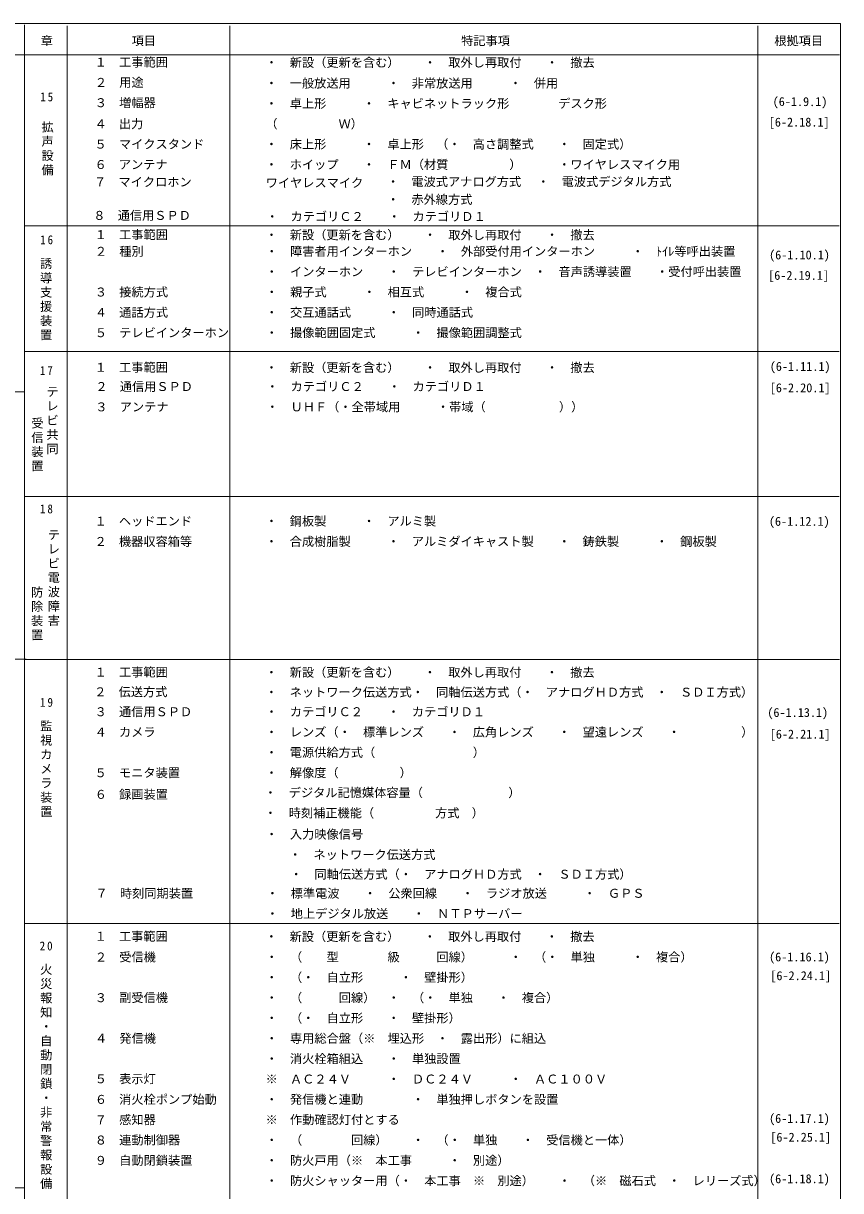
# Model space of a CAD drawing. Units: millimetres on the paper. Extents: x -504 to 402, y -275 to 390.
# Drawn here: x 201.4 to 402.4, y -7.3 to 279.7 of the extents above; entities that cross this region are included whole.
import ezdxf
from ezdxf.enums import TextEntityAlignment as Align

# ---------------------------------------------------------------- set-up
doc = ezdxf.new("R2010")
doc.units = ezdxf.units.MM
for name, color, linetype, lineweight in [('F-2_文字', 4, 'Continuous', 9), ('F-5_項目枠', 4, 'Continuous', 9), ('F-7', 4, 'Continuous', 9)]:
    doc.layers.add(name, color=color, linetype=linetype, lineweight=lineweight)
doc.styles.add('@ＭＳ ゴシック', font='')
doc.styles.add('ＭＳ ゴシック', font='')
doc.styles.get('@ＭＳ ゴシック').set_extended_font_data('@MS Gothic')
doc.styles.get('ＭＳ ゴシック').set_extended_font_data('MS Gothic')

msp = doc.modelspace()

# ---------------------------------------------------------------- linework, layer by layer
at = {"layer": 'F-5_項目枠'}
for p, q in [((201.757, -250.225), (201.757, 279.319)), ((212.207, 279.076), (212.207, -191.616)), ((252.206, 279.076), (252.206, -191.616)), ((382.053, 279.076), (382.053, -191.616)), ((402.113, 271.989), (-198.743, 271.989)), ((201.77, 229.919), (402.02, 229.919)), ((201.769, 199.021), (402.019, 199.021)), ((1.535, 189.1), (201.785, 189.1)), ((201.757, 163.384), (402.007, 163.384)), ((1.903, 123.392), (202.153, 123.392)), ((201.871, 123.33), (402.121, 123.33)), ((201.757, 58.384), (402.007, 58.384)), ((1.507, -6.616), (201.757, -6.616))]:
    msp.add_line(p, q, dxfattribs=at)
at = {"layer": 'F-7'}
for p, q in [((402.407, 279.719), (-399.393, 279.719)), ((402.407, -275.081), (402.407, 279.719))]:
    msp.add_line(p, q, dxfattribs=at)

# ---------------------------------------------------------------- texts
at = {"layer": 'F-2_文字', "style": 'ＭＳ ゴシック'}
for s, p in [('章', (205.703, 273.69)), ('項目', (228.081, 273.69)), ('特記事項', (309.089, 273.69)), ('根拠項目', (386.097, 273.69)), ('１\u3000工事範囲', (218.99, 268.405)), ('・\u3000新設（更新を含む）\u3000\u3000・\u3000取外し再取付\u3000\u3000・\u3000撤去', (260.953, 268.346)), ('２\u3000用途', (219.025, 263.436)), ('・\u3000一般放送用', (260.946, 263.252)), ('・\u3000非常放送用', (290.946, 263.252)), ('・\u3000併用', (320.946, 263.252)), ('３\u3000増幅器', (219.007, 258.449)), ('・\u3000卓上形', (260.946, 258.252)), ('・\u3000キャビネットラック形', (284.946, 258.252)), ('デスク形', (332.946, 258.252)), ('(6-1.9.1)', (385.687, 258.722)), ('４\u3000出力', (218.946, 253.252)), ('（\u3000\u3000\u3000\u3000\u3000Ｗ）', (260.946, 253.252)), ('[6-2.18.1]', (384.727, 253.682)), ('５\u3000マイクスタンド', (218.946, 248.252)), ('・\u3000床上形', (260.946, 248.252)), ('・\u3000卓上形', (284.946, 248.252)), ('（・\u3000高さ調整式', (302.946, 248.252)), ('・\u3000固定式）', (332.946, 248.252)), ('６\u3000アンテナ', (218.946, 243.252)), ('・\u3000ホイップ', (260.946, 243.252)), ('・\u3000ＦＭ（材質\u3000\u3000\u3000\u3000\u3000）', (284.946, 243.252)), ('・ワイヤレスマイク用', (332.946, 243.252)), ('７\u3000マイクロホン', (218.827, 238.966)), ('ワイヤレスマイク', (261.037, 238.761)), ('・\u3000電波式アナログ方式', (290.859, 239.035)), ('・\u3000電波式デジタル方式', (327.796, 239.035)), ('・\u3000赤外線方式', (290.859, 234.657)), ('８\u3000通信用ＳＰＤ', (218.641, 230.736)), ('・\u3000カテゴリＣ２', (261.136, 230.462)), ('・\u3000カテゴリＤ１', (291.136, 230.462)), ('１\u3000工事範囲', (218.99, 226.006)), ('・\u3000新設（更新を含む）\u3000\u3000・\u3000取外し再取付\u3000\u3000・\u3000撤去', (260.953, 225.947)), ('２\u3000種別', (219.022, 221.899)), ('・\u3000障害者用インターホン', (261.022, 221.899)), ('・\u3000外部受付用インターホン', (303.022, 221.899)), ('・\u3000ﾄｲﾚ等呼出装置', (351.022, 221.899)), ('(6-1.10.1)', (384.806, 221.018)), ('・\u3000インターホン', (261.022, 216.899)), ('・\u3000テレビインターホン', (291.022, 216.899)), ('・\u3000音声誘導装置', (327.022, 216.899)), ('・受付呼出装置', (357.022, 216.899)), ('[6-2.19.1]', (384.578, 215.994)), ('３\u3000接続方式', (219.022, 211.899)), ('・\u3000親子式', (261.022, 211.899)), ('・\u3000相互式', (285.022, 211.899)), ('・\u3000複合式', (309.022, 211.899)), ('４\u3000通話方式', (219.022, 206.899)), ('・\u3000交互通話式', (261.022, 206.899)), ('・\u3000同時通話式', (291.022, 206.899)), ('５\u3000テレビインターホン', (219.022, 201.899)), ('・\u3000撮像範囲固定式', (261.022, 201.899)), ('・\u3000撮像範囲調整式', (297.022, 201.899)), ('１\u3000工事範囲', (218.99, 193.384)), ('・\u3000新設（更新を含む）\u3000\u3000・\u3000取外し再取付\u3000\u3000・\u3000撤去', (260.953, 193.325)), ('(6-1.11.1)', (384.969, 193.614)), ('２\u3000通信用ＳＰＤ', (219.15, 188.658)), ('・\u3000カテゴリＣ２', (261.15, 188.658)), ('・\u3000カテゴリＤ１', (291.15, 188.658)), ('[6-2.20.1]', (384.969, 188.349)), ('３\u3000アンテナ', (219.15, 183.658)), ('・\u3000ＵＨＦ（・全帯域用\u3000\u3000\u3000・帯域（\u3000\u3000\u3000\u3000\u3000\u3000））', (261.15, 183.658)), ('１\u3000ヘッドエンド', (218.946, 155.569)), ('・\u3000鋼板製', (260.946, 155.569)), ('・\u3000アルミ製', (284.946, 155.569)), ('(6-1.12.1)', (384.757, 155.513)), ('２\u3000機器収容箱等', (218.946, 150.569)), ('・\u3000合成樹脂製', (260.946, 150.569)), ('・\u3000アルミダイキャスト製', (290.946, 150.569)), ('・\u3000鋳鉄製', (332.946, 150.569)), ('・\u3000鋼板製', (356.946, 150.569)), ('１\u3000工事範囲', (218.971, 118.456)), ('・\u3000新設（更新を含む）\u3000\u3000・\u3000取外し再取付\u3000\u3000・\u3000撤去', (260.933, 118.396)), ('２\u3000伝送方式', (218.866, 113.593)), ('・\u3000ネットワーク伝送方式・\u3000同軸伝送方式（・\u3000アナログＨＤ方式\u3000・\u3000ＳＤＩ方式）', (260.936, 113.51)), ('３\u3000通信用ＳＰＤ', (218.964, 108.701)), ('・\u3000カテゴリＣ２', (260.964, 108.701)), ('・\u3000カテゴリＤ１', (290.964, 108.701)), ('(6-1.13.1)', (384.376, 108.518)), ('４\u3000カメラ', (218.964, 103.701)), ('・\u3000レンズ（・\u3000標準レンズ\u3000\u3000・\u3000広角レンズ\u3000\u3000・\u3000望遠レンズ\u3000\u3000・\u3000\u3000\u3000\u3000\u3000）', (260.964, 103.701)), ('[6-2.21.1]', (384.967, 103.198)), ('・\u3000電源供給方式（\u3000\u3000\u3000\u3000\u3000\u3000\u3000\u3000）', (260.964, 98.701)), ('５\u3000モニタ装置', (218.964, 93.701)), ('・\u3000解像度（\u3000\u3000\u3000\u3000\u3000）', (260.964, 93.701)), ('・\u3000デジタル記憶媒体容量（\u3000\u3000\u3000\u3000\u3000\u3000\u3000）', (260.694, 88.813)), ('６\u3000録画装置', (218.986, 88.385)), ('・\u3000時刻補正機能（\u3000\u3000\u3000\u3000\u3000方式\u3000）', (260.694, 83.813)), ('・\u3000入力映像信号', (260.99, 78.581)), ('・\u3000ネットワーク伝送方式', (266.78, 73.561)), ('・\u3000同軸伝送方式（・\u3000アナログＨＤ方式\u3000・\u3000ＳＤＩ方式）', (267.01, 68.743)), ('７\u3000時刻同期装置', (219.187, 64.056)), ('・\u3000標準電波', (261.187, 64.056)), ('・\u3000公衆回線', (285.187, 64.056)), ('・\u3000ラジオ放送', (309.187, 64.056)), ('・\u3000ＧＰＳ', (339.187, 64.056)), ('・\u3000地上デジタル放送', (261.187, 59.056)), ('・\u3000ＮＴＰサーバー', (297.187, 59.056)), ('１\u3000工事範囲', (218.949, 53.483)), ('・\u3000新設（更新を含む）\u3000\u3000・\u3000取外し再取付\u3000\u3000・\u3000撤去', (260.911, 53.423)), ('２\u3000受信機', (219.022, 48.384)), ('・\u3000（\u3000\u3000型\u3000\u3000\u3000\u3000級\u3000\u3000\u3000回線）', (261.007, 48.384)), ('・\u3000（・\u3000単独\u3000\u3000\u3000・\u3000複合）', (321.007, 48.384)), ('(6-1.16.1)', (384.799, 48.413)), ('・\u3000（・\u3000自立形\u3000\u3000\u3000・\u3000壁掛形）', (261.007, 43.384)), ('[6-2.24.1]', (385.11, 43.797)), ('３\u3000副受信機', (219.007, 38.384)), ('・\u3000（\u3000\u3000\u3000回線）', (261.007, 38.384)), ('・\u3000（・\u3000単独\u3000\u3000・\u3000複合）', (291.007, 38.384)), ('・\u3000（・\u3000自立形\u3000\u3000・\u3000壁掛形）', (261.007, 33.384)), ('４\u3000発信機', (219.045, 28.397)), ('・\u3000専用総合盤（※\u3000埋込形\u3000・\u3000露出形）に組込', (261.007, 28.384)), ('・\u3000消火栓箱組込', (261.007, 23.384)), ('・\u3000単独設置', (291.007, 23.384)), ('５\u3000表示灯', (219, 18.443)), ('※\u3000ＡＣ２４Ｖ', (261.007, 18.384)), ('・\u3000ＤＣ２４Ｖ', (291.007, 18.384)), ('・\u3000ＡＣ１００Ｖ', (321.007, 18.384)), ('６\u3000消火栓ポンプ始動', (219.007, 13.384)), ('・\u3000発信機と連動', (261.007, 13.384)), ('・\u3000単独押しボタンを設置', (297.007, 13.384)), ('７\u3000感知器', (219.007, 8.384)), ('※\u3000作動確認灯付とする', (261.007, 8.384)), ('(6-1.17.1)', (384.799, 8.709)), ('８\u3000連動制御器', (219.007, 3.384)), ('・\u3000（\u3000\u3000\u3000\u3000回線）', (261.007, 3.384)), ('・\u3000（・\u3000単独\u3000\u3000・\u3000受信機と一体）', (297.007, 3.384)), ('[6-2.25.1]', (385.11, 4.094)), ('９\u3000自動閉鎖装置', (219.007, -1.616)), ('・\u3000防火戸用（※\u3000本工事\u3000\u3000\u3000・\u3000別途）', (261.007, -1.616)), ('・\u3000防火シャッター用（・\u3000本工事\u3000※\u3000別途）', (261.007, -6.616)), ('・\u3000（※\u3000磁石式\u3000・\u3000レリーズ式）', (333.007, -6.616)), ('(6-1.18.1)', (384.799, -6.13))]:
    msp.add_text(s, height=2.199, dxfattribs=at).set_placement(p, align=Align.BOTTOM_LEFT)
at = {"layer": 'F-2_文字', "char_height": 2.199, "attachment_point": 7, "style": 'ＭＳ ゴシック'}
for s, insert in [('\\T1.36;\\W0.9;15', (205.595, 260.516)), ('\\T1.36;\\W0.9;16', (205.574, 225.377)), ('\\T1.36;\\W0.9;17', (205.502, 193.253)), ('\\T1.36;\\W0.9;18', (205.523, 159.203)), ('\\T1.36;\\W0.9;19', (205.542, 111.637)), ('\\T1.36;\\W0.9;20', (205.454, 51.731))]:
    msp.add_mtext(s, dxfattribs=dict(at, insert=insert))
at = {"layer": 'F-2_文字', "char_height": 2.199, "attachment_point": 7, "rotation": 270, "style": '@ＭＳ ゴシック'}
for s, insert in [('\\T1.17;拡声設備', (205.954, 255.765)), ('\\T1.17;誘導支援装置', (205.645, 222.178)), ('\\T1.17;テレビ共同', (207.253, 190.688)), ('\\T1.17;受信装置', (203.461, 182.953)), ('\\T1.17;テレビ電波障害', (207.546, 155.513)), ('\\T1.17;防除装置', (203.451, 141.408)), ('\\T1.17;監視カメラ装置', (205.643, 108.502)), ('\\T1.17;火災報知・自動閉鎖・非常警報設備', (205.625, 48.638))]:
    msp.add_mtext(s, dxfattribs=dict(at, insert=insert))

doc.saveas('drawing.dxf')
